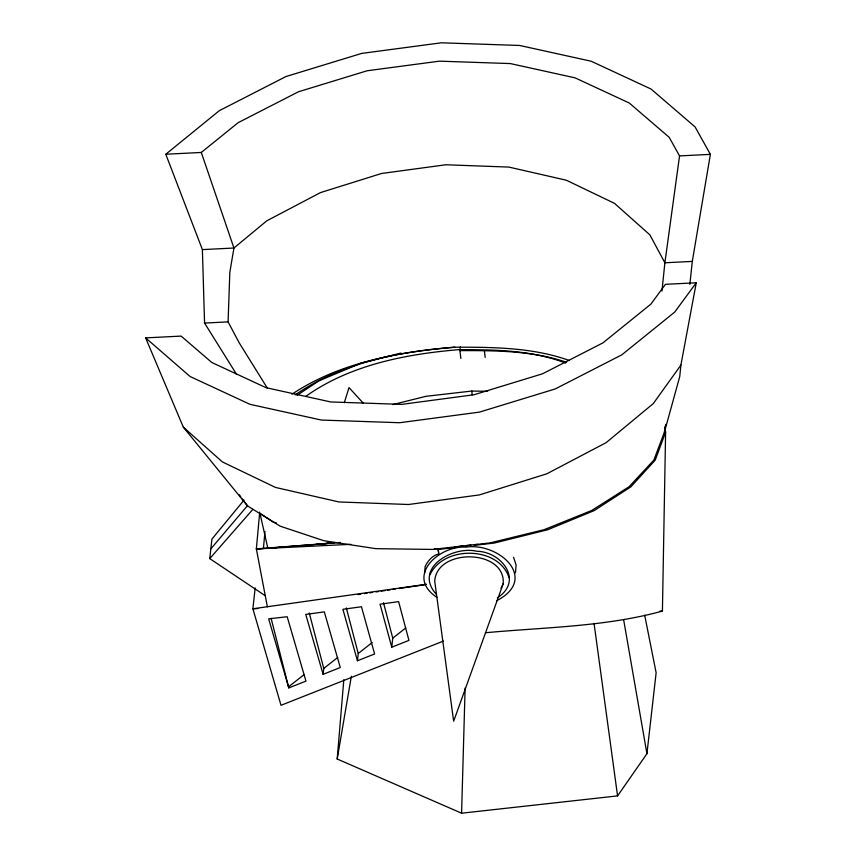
<?xml version="1.0" encoding="UTF-8"?>
<svg xmlns="http://www.w3.org/2000/svg" width="856" height="856" viewBox="0 0 856 856"><rect width="100%" height="100%" fill="white"/><g stroke="black" fill="none" stroke-linecap="round" stroke-linejoin="round"><path stroke-width="1.28" d="M485.406 632.755C544.427 627.234 605.01 626.902 662.416 611.077L665.604 432.194L664.78 427.016M267.414 388.228L239.241 342.892L228.092 321.877L229.825 272.336L233.945 248.026L201.288 152.454L238.171 122.654L298.53 91.742L367.16 70.759L439.406 61.161L510.326 63.579L575.093 77.853L629.278 103.02L669.21 137.345L679.546 155.91L664.887 262.781L661.956 291.019M644.696 615.239L656.135 672.752L646.922 753.729L617.561 795.898L461.587 813.2L465.118 688.063M424.619 573.21L425.111 566.597C427.786 560.905 432.44 555.33 438.871 553.95M503.21 583.749C505.896 548.857 436.346 547.765 434.73 581.331L453.648 721.234L503.21 583.749L500.985 588.233M515.473 572.75L516.093 564.971L513.6 557.352M461.587 813.2L337.2 759.005L343.812 679.718M267.372 606.765L256.351 548.899L259.721 512.102M264.975 531.458L263.413 548.546L256.351 548.899L340.303 542.469M462.968 545.978L432.473 549.424L375.87 548.664L323.921 540.735L280.158 526.162L247.566 505.939L183.323 427.165L145.616 337.885L181.119 336.098L211.828 362.505L266.013 387.672L330.78 401.956L401.699 404.374L473.946 394.766L542.576 373.783L602.934 342.871L650.881 304.126L665.444 284.32L696.27 282.78L680.895 365.105L679.739 376.597L664.384 432.237L653.856 460.089L629.042 486.786L591.624 510.518L544.159 529.671L489.878 542.939L473.529 544.79M689.85 284.374L692.29 261.401L710.384 154.358L695.083 126.913L650.999 89.013L591.186 61.236L519.699 45.475L441.418 42.8L361.681 53.404L285.925 76.558L219.307 110.681L165.797 154.241L202.391 249.61L204.563 323.065L236.524 374.297M265.435 595.851L209.763 558.615L211.914 539.098L243.992 500.161M255.174 587.922L252.884 608.787L281.014 705.301L443.419 641.08M288.793 687.903L268.666 618.845L287.188 616.737L305.956 681.119L288.793 687.903L271.117 618.321M323.119 674.325L305.742 614.426L324.317 611.869L340.281 667.541L323.119 674.325L323.761 668.45L309.251 612.95M357.444 660.757L342.892 609.312L361.467 606.754L374.607 653.973L357.444 660.757L358.236 653.513L346.327 607.942M391.77 647.179L380.043 604.197L398.618 601.64L408.933 640.395L391.77 647.179L392.754 638.159L383.488 602.699M460.87 358.482L459.907 350.628L460.325 346.787M337.2 759.005L351.367 676.187M664.384 432.237L665.765 424.373M344.315 402.673L349.013 387.597L363.286 403.197M665.604 432.194L655.225 460.111L630.84 486.871L594.118 510.636L547.551 529.8L494.329 543.046L474.706 545.293M429.969 574.804C443.44 545.326 498.759 545.893 508.978 577.597M260.042 513.686L267.853 548.322M680.895 365.105L653.299 403.572L606.123 442.659L546.813 473.807L479.414 494.907L408.515 504.505L338.955 501.958L275.471 487.428L222.389 461.919L183.323 427.165M696.27 282.78L674.742 312.065L621.798 354.844L555.18 388.966L479.424 412.121L399.688 422.725L321.407 420.061L249.92 404.3L190.107 376.522L145.616 337.885M210.844 548.857L247.577 505.554M209.763 558.615L252.884 509.32M288.943 686.533L303.912 674.753M323.761 668.45L337.735 657.462M358.236 653.513L372.21 642.524M392.754 638.159L405.733 627.951M297.011 395.322L319.042 380.781L360.922 363.212L401.015 353.046M305.656 396.435C350.061 364.881 405.53 354.159 458.848 349.644C494.704 349.644 531.779 350.05 565.677 363.083M295.245 394.894C341.544 362.537 400.298 351.345 454.943 347.204M291.928 394.22C339.789 362.398 398.361 352.019 454.697 347.204C493.045 347.151 532.625 347.365 569.154 360.44M497.357 597.841C523.829 580.903 501.734 551.542 476.739 551.253C453.017 545.507 412.849 568.256 436.335 594.31M496.512 600.805C539.419 578.752 498.855 542.18 465.878 547.123C438.989 545.433 404.877 576.323 436.87 597.317M392.786 404.588L425.956 396.307L471.774 391.053L487.717 391.299M455.06 546.877L477.488 544.341M358.065 594.588L360.644 594.203M364.517 593.625L367.074 593.251M369.642 592.866L372.2 592.48M376.052 591.913L378.609 591.528M381.177 591.143L385.018 590.576M387.586 590.191L390.143 589.816M392.711 589.431L395.269 589.046M399.11 588.479L426.021 584.552M331.882 542.597L322.755 543.881L334.279 542.49M426.459 584.284L252.884 608.787L257.795 608.541M457.693 547.241L438.058 549.477L438.85 554.731M465.611 545.679L470.886 545.09M270.571 548.247L275.728 547.722M270.442 548.268L276.552 547.647M282.309 547.059L278.992 547.391L287.573 546.631M288.74 546.535L297.984 545.786M267.19 548.247L286.632 546.716M299.311 545.689L320.807 544.02M316.303 544.384L334.407 542.961M165.797 154.241L201.288 152.454M679.546 155.91L710.384 154.358M202.391 249.61L233.945 248.026L266.815 220.794L320.54 192.579L381.605 173.468L445.837 164.769L508.871 167.081L566.383 180.231L614.469 203.343L649.854 234.822L664.887 262.781L692.29 261.401M204.563 323.065L228.092 321.877M659.741 611.205L662.416 611.077M256.351 548.899L350.735 544.33M459.907 350.628C495.667 350.543 532.357 350.607 566.544 362.291M434.399 548.6L438.154 548.653L438.689 552.623M276.381 522.92L273.15 522.053L261.283 514.103M247.566 505.939L242.28 498.941M239.348 494.822L240.857 496.951M623.66 619.819L646.922 753.729M594.043 623.339L617.561 795.898M484.389 350.864L485.181 357.412M471.774 391.053L472.223 394.755"/></g></svg>
